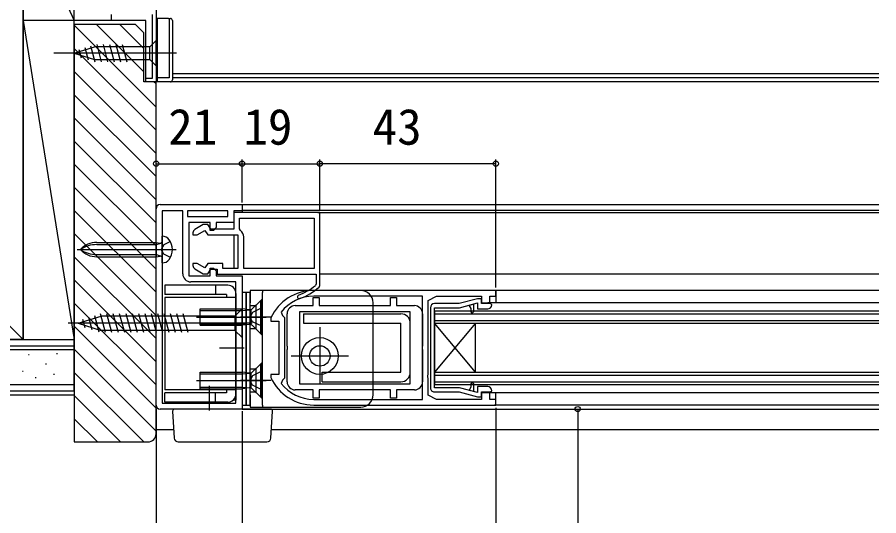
# Model space of a CAD drawing. Units: millimetres, scale not verified. Extents: x -525 to 525, y -782 to 777.
# Drawn here: x -62.9 to 147.5, y -660.6 to -538.7 of the extents above; entities that cross this region are included whole.
import ezdxf
from ezdxf.enums import TextEntityAlignment as Align

# ---------------------------------------------------------------- set-up
doc = ezdxf.new("R2010")
doc.units = ezdxf.units.MM
doc.header["$LTSCALE"] = 4
for name, color, linetype in [('0-2_YKK_11', 7, 'Continuous'), ('0-3_YKK_12', 2, 'Continuous'), ('0-4_YKK_13', 4, 'Continuous'), ('0-6_YKK_D', 6, 'Continuous'), ('0-8_YSS_K', 3, 'Continuous'), ('0-9_YSS_KE', 3, 'Continuous')]:
    doc.layers.add(name, color=color, linetype=linetype)
doc.styles.add('ＭＳ ゴシック', font='')
doc.styles.get('ＭＳ ゴシック').set_extended_font_data('MS Gothic')

msp = doc.modelspace()

# ---------------------------------------------------------------- linework, layer by layer
at = {"layer": '0-2_YKK_11'}
for p, q in [((-29, -633.5), (-29, -585.5)), ((38, -609.7), (38, -629.3))]:
    msp.add_line(p, q, dxfattribs=at)
for points in [[(-39.999, -538.004), (-39.999, -539.5), (-48.999, -539.5), (-48.999, -537.5)], [(-28.999, -536.804), (-28.999, -554.504), (-31.499, -554.504), (-31.499, -553.604), (-29.899, -553.604), (-29.899, -538.004)], [(-28, -584.5), (-8, -584.5), (-8, -586), (-10, -586), (-10, -588.9), (-14.3, -588.9), (-14.3, -590.1), (-15, -590.8), (-15.8, -590.8), (-15.8, -588.9), (-21, -588.9), (-21, -601.9), (-15.8, -601.9), (-15.8, -600), (-15, -600), (-14.3, -600.7), (-14.3, -601.9), (-8, -601.9), (-8, -634.5), (-28, -634.5)], [(-27.5, -586), (-27.5, -633), (-9.5, -633), (-9.5, -603.4), (-14.3, -603.4), (-20.5, -603.4)], [(-22.5, -601.4), (-22.5, -586), (-27.5, -586)], [(10.831, -604.652), (11, -604.277), (11, -586.4), (-10, -586.4), (-10, -590.5), (-15.6, -590.5), (-16.37, -589.4), (-17.463, -589.4), (-19.5, -590.576)], [(-8.6, -587.8), (9.6, -587.8), (9.6, -600.1), (-7.6, -600.1), (-7.6, -592.4)], [(-8.392, -590.857), (-8.6, -590.451), (-8.6, -587.8)], [(-20, -591.442), (-20, -591.9), (-18.993, -591.9), (-17.096, -590.805), (-16.329, -591.9), (-9, -591.9), (-9, -600.1), (-12.7, -600.1), (-12.7, -598.9), (-16.329, -598.9), (-17.096, -599.995), (-18.993, -598.9), (-20, -598.9), (-20, -599.358)], [(-19.5, -600.224), (-17.463, -601.4), (-16.37, -601.4), (-15.6, -600.3), (-14.1, -600.3), (-14.1, -601.5)], [(-14.1, -601.5), (10.1, -601.5), (10.1, -603.862), (9.919, -604.247)], [(9.5, -633.504), (54, -633.504), (54, -632.104), (52.5, -632.104), (52.5, -630.504), (50.5, -630.504), (50.5, -632.104), (39.5, -632.104), (37.5, -631.104), (37.5, -626.962), (37.38, -626.779), (37.38, -626.229), (37.5, -626.046), (37.5, -607.904), (39.5, -606.904), (50.5, -606.904), (50.5, -608.504), (52.5, -608.504), (52.5, -606.904), (54, -606.904), (54, -605.504), (9.5, -605.504)], [(5, -609.204), (9.35, -609.204), (9.35, -607.204), (10.85, -607.204), (10.85, -609.204)], [(9.5, -632.104), (36.1, -632.104), (36.1, -606.904), (9.5, -606.904)], [(10.85, -609.204), (28.25, -609.204), (28.25, -607.204), (29.75, -607.204), (29.75, -609.204), (34.1, -609.204)], [(53, -609), (52.7, -608.7), (50.5, -608.7), (50.5, -607.5), (49.5, -607.5), (45.021, -608.7), (39, -608.7)], [(52, -629), (49.5, -629), (49.5, -630.465), (45.153, -629.3), (39, -629.3), (39, -609.7), (45.153, -609.7), (49.5, -608.535), (49.5, -610), (52, -610)], [(-0.955, -612.213), (-1, -612.421), (-1, -613.004), (1, -613.004), (1, -626.004), (-1, -626.004), (-1, -626.587), (-0.955, -626.795)], [(1.532, -610.797), (1.913, -611.604), (2.4, -612.104), (2.4, -626.904), (1.913, -627.404), (1.532, -628.211)], [(3, -627.804), (3, -619.962), (3.12, -619.779), (3.12, -619.229), (3, -619.046), (3, -611.204)], [(36.1, -611.204), (36.1, -619.046), (35.98, -619.229), (35.98, -619.779), (36.1, -619.962), (36.1, -627.804)], [(34.1, -629.804), (29.75, -629.804), (29.75, -631.804), (28.25, -631.804), (28.25, -629.804), (10.85, -629.804), (10.85, -631.804), (9.35, -631.804), (9.35, -629.804), (5, -629.804)], [(39, -630.3), (45.021, -630.3), (49.5, -631.5), (50.5, -631.5), (50.5, -630.3), (52.7, -630.3), (53, -630)]]:
    msp.add_lwpolyline(points, dxfattribs=at)
for points in [[(-11.5, -586), (-21.3, -586), (-21.3, -587.4), (-11.5, -587.4)], [(48.5, -608.803), (48.5, -610.75), (48.238, -611), (48, -610.75), (48, -609.937), (47.5, -609.071)], [(33.1, -610.704), (6, -610.704), (6, -628.304), (33.1, -628.304)], [(48.5, -628.25), (48.5, -630.197), (47.5, -629.929), (48, -629.063), (48, -628.25), (48.255, -628)]]:
    msp.add_lwpolyline(points, close=True, dxfattribs=at)
for centre, radius, start, end in [((-28, -585.5), 1, 90.00001, 179.99999), ((-19, -591.442), 1, 119.99998, 180), ((-9.5, -592.4), 1.9, 0.00001, 54.31469), ((-19, -599.358), 1, 180, 240.00002), ((-20.5, -601.4), 2, 180.00001, 269.99999), ((9.5, -617.004), 11.5, 89.99999, 155.38003), ((0.91, -593.401), 14.1, 290.26659, 309.71484), ((0.91, -593.401), 15, 290.2666, 311.4049), ((9.5, -617.004), 10.1, 90, 142.08106), ((5.95, -607.05), 0.45, 110.26659, 290.26661), ((5, -611.204), 2, 90.00001, 179.99999), ((34.1, -611.204), 2, 0.00001, 89.99999), ((39, -609.7), 1, 90.00001, 179.99999), ((52, -609), 1, 270.00219, 0.00045), ((9.5, -622.004), 11.5, 204.61997, 270.00001), ((9.5, -622.004), 10.1, 217.91894, 270.00001), ((5, -627.804), 2, 180.00001, 269.99999), ((34.1, -627.804), 2, 270.00001, 359.99999), ((52, -630), 1, 0.00001, 89.99999), ((39, -629.3), 1, 179.99909, 269.99999), ((-28, -633.5), 1, 180.00001, 269.99999)]:
    msp.add_arc(centre, radius, start, end, dxfattribs=at)
at = {"layer": '0-3_YKK_12'}
for p, q in [((-31.499, -539.504), (-39.999, -539.504)), ((-31.499, -553.904), (-31.499, -539.504)), ((147.538, -552.504), (-24.999, -552.504)), ((147.538, -554.504), (-29.499, -554.504)), ((147.538, -553.504), (-24.999, -553.504)), ((-8, -584.5), (147.538, -584.5)), ((-8, -584.5), (-8, -586.4)), ((-8, -585.9), (147.538, -585.9)), ((10.552, -586.403), (147.538, -586.402)), ((-10, -591.9), (-9.999, -600.1)), ((147.538, -601.5), (11, -601.5)), ((147.538, -605.5), (53.7, -605.5)), ((54, -605.5), (54, -608.5)), ((147.538, -608.5), (52.062, -608.5)), ((39, -610.5), (147.538, -610.5)), ((39, -610.5), (39, -628.5)), ((39, -611.2), (147.538, -611.2)), ((39, -612.8), (147.538, -612.8)), ((39, -613.5), (147.538, -613.5)), ((49, -625.5), (39, -613.5)), ((39, -625.5), (147.538, -625.5)), ((39, -626.2), (147.538, -626.2)), ((39, -627.8), (147.538, -627.8)), ((39, -628.5), (147.538, -628.5)), ((147.538, -630.502), (52, -630.504)), ((54, -633.5), (54, -630.5)), ((-8, -634.5), (147.538, -634.5)), ((147.538, -633.5), (53.7, -633.5))]:
    msp.add_line(p, q, dxfattribs=at)
msp.add_lwpolyline([(49, -625.5), (49, -613.5), (39, -625.5)], dxfattribs=at)
at = {"layer": '0-4_YKK_13'}
for p, q in [((-25.999, -539.004), (-28.999, -539.004)), ((-28.999, -539.004), (-28.999, -554.504)), ((-28.699, -539.004), (-28.699, -554.504)), ((-25.999, -539.004), (-25.499, -539.004)), ((-25.799, -539.004), (-25.799, -553.504)), ((-24.999, -539.504), (-24.999, -554.004)), ((-28.999, -544.404), (-30.549, -545.954)), ((-28.999, -550.604), (-28.999, -544.404)), ((-48.999, -547.504), (-44.083, -545.954)), ((-47.852, -546.565), (-47.303, -548.615)), ((-46.42, -546.114), (-45.607, -549.15)), ((-44.988, -545.662), (-43.932, -549.604)), ((-30.549, -545.954), (-44.083, -545.954)), ((-43.505, -545.404), (-42.379, -549.604)), ((-41.952, -545.404), (-40.827, -549.604)), ((-40.399, -545.404), (-39.274, -549.604)), ((-38.846, -545.404), (-37.721, -549.604)), ((-37.293, -545.404), (-36.168, -549.604)), ((-30.549, -549.054), (-30.549, -545.954)), ((-23.999, -547.504), (-53.999, -547.504)), ((-48.999, -547.504), (-44.083, -549.054)), ((-44.083, -549.054), (-30.549, -549.054)), ((-28.999, -550.604), (-30.549, -549.054)), ((-25.499, -554.504), (-28.999, -554.504)), ((-25.799, -553.504), (-28.699, -553.504)), ((-48.278, -595.5), (-24.126, -595.5)), ((-43.475, -593.754), (-28.9, -593.754)), ((-43.475, -594.282), (-28.9, -594.282)), ((-28.9, -597.246), (-28.9, -593.754)), ((-28.9, -593.754), (-28.096, -593.911)), ((-28.9, -594.282), (-27.828, -593.89)), ((-43.475, -596.718), (-28.9, -596.718)), ((-43.475, -597.246), (-28.9, -597.246)), ((-28.9, -596.718), (-27.828, -597.11)), ((-28.9, -597.246), (-28.096, -597.089)), ((-27.5, -598.75), (-27.5, -597.58)), ((-14.5, -604.2), (-14.5, -606.5)), ((21, -605.5), (-3.5, -605.5)), ((-3, -605.5), (-3, -606)), ((-3, -608.5), (-3, -606)), ((-11.8, -606.5), (-26.9, -606.5)), ((-9.5, -607.2), (-26.9, -607.2)), ((-26.9, -607.2), (-26.9, -629.8)), ((-11.8, -606.5), (-11.8, -607.2)), ((-9.5, -606.2), (-9.5, -632.3)), ((-5.407, -609.907), (-3.5, -608)), ((-4.65, -609.15), (-3, -607.5)), ((-3.5, -608), (-3.5, -616)), ((-18.2, -614), (-18.2, -610)), ((-18.2, -610), (-7.85, -610)), ((-7.85, -614), (-7.85, -610)), ((-6.232, -610.193), (-7.85, -610)), ((-7.85, -610.38), (-6.013, -610.195)), ((-6, -631), (-6, -608.5)), ((-6, -609.15), (-4.65, -609.15)), ((-5.75, -613.869), (-5.75, -610.131)), ((-3.2, -609.75), (-5.436, -610.855)), ((-4.65, -609.15), (-4.65, -614.85)), ((-3, -631), (-3, -608.5)), ((24, -631), (24, -608.5)), ((-48, -613.5), (-42.45, -611.75)), ((-48, -613.5), (-42.45, -611.75)), ((-44.608, -615.146), (-45.421, -612.11)), ((-42.911, -615.681), (-43.989, -611.659)), ((-41.327, -615.8), (-42.559, -611.2)), ((-9.75, -611.75), (-42.45, -611.75)), ((-39.774, -615.8), (-41.006, -611.2)), ((-38.221, -615.8), (-39.453, -611.2)), ((-36.668, -615.8), (-37.9, -611.2)), ((-35.115, -615.8), (-36.348, -611.2)), ((-33.562, -615.8), (-34.795, -611.2)), ((-32.009, -615.8), (-33.242, -611.2)), ((-30.456, -615.8), (-31.689, -611.2)), ((-28.903, -615.8), (-30.136, -611.2)), ((-27.35, -615.8), (-28.583, -611.2)), ((-25.798, -615.8), (-27.03, -611.2)), ((-24.245, -615.8), (-25.477, -611.2)), ((-22.692, -615.8), (-23.924, -611.2)), ((-21.139, -615.8), (-22.371, -611.2)), ((-19.156, -612), (-2.135, -612)), ((-18.2, -610.38), (-7.85, -610.38)), ((-13.5, -612), (-7.5, -612)), ((-0.9, -612), (-8.4, -612)), ((-5.436, -610.855), (-6.045, -612)), ((-5.436, -613.145), (-6.045, -612)), ((7, -611.2), (30.8, -611.2)), ((7, -611.2), (7, -613.5)), ((-5.5, -613.5), (-50.5, -613.5)), ((-48, -613.5), (-42.45, -615.25)), ((-46.304, -614.612), (-46.853, -612.562)), ((-18.2, -613.62), (-7.85, -613.62)), ((-18.2, -614), (-7.85, -614)), ((-13.5, -613.5), (-7.5, -613.5)), ((-7.85, -613.62), (-6.013, -613.805)), ((-6.232, -613.807), (-7.85, -614)), ((-3.2, -614.25), (-5.436, -613.145)), ((-5.407, -614.093), (-3.5, -616)), ((7, -613.5), (30.8, -613.5)), ((11, -614.5), (11, -628.5)), ((30.8, -625.5), (30.8, -613.5)), ((33.1, -625.5), (33.1, -613.5)), ((-9.75, -615.25), (-42.45, -615.25)), ((-8, -617), (-9.75, -615.25)), ((-4.65, -614.85), (-6, -614.85)), ((-3, -616.5), (-4.65, -614.85)), ((-3.2, -616), (-3.5, -616)), ((-13.5, -619.5), (-7.5, -619.5)), ((4, -621.5), (18, -621.5)), ((-6, -624.65), (-4.65, -624.65)), ((-5.407, -625.407), (-3.5, -623.5)), ((-4.65, -624.65), (-3, -623)), ((-4.65, -624.65), (-4.65, -630.35)), ((-3.5, -623.5), (-3.5, -631.5)), ((-18.2, -629.5), (-18.2, -625.5)), ((-18.2, -625.5), (-7.85, -625.5)), ((-18.2, -625.88), (-7.85, -625.88)), ((-7.85, -629.5), (-7.85, -625.5)), ((-6.232, -625.693), (-7.85, -625.5)), ((-7.85, -625.88), (-6.013, -625.695)), ((-5.436, -626.355), (-6.045, -627.5)), ((-5.75, -629.369), (-5.75, -625.631)), ((-3.2, -625.25), (-5.436, -626.355)), ((11.6, -625.5), (30.8, -625.5)), ((11.6, -627.8), (11.6, -625.5)), ((-19.156, -627.5), (-2.135, -627.5)), ((-18.2, -629.12), (-7.85, -629.12)), ((-16, -628.8), (-16, -634.8)), ((-13.5, -627.5), (-7.5, -627.5)), ((-0.9, -627.5), (-8.4, -627.5)), ((-7.85, -629.12), (-6.013, -629.305)), ((-5.436, -628.645), (-6.045, -627.5)), ((-3.2, -629.75), (-5.436, -628.645)), ((11.6, -627.8), (30.8, -627.8)), ((-9.5, -629.8), (-26.9, -629.8)), ((-18.2, -629.5), (-7.85, -629.5)), ((-14.5, -632.8), (-14.5, -630.5)), ((-6.232, -629.307), (-7.85, -629.5)), ((-4.65, -630.35), (-6, -630.35)), ((-6, -631), (-6, -634)), ((-5.407, -629.593), (-3.5, -631.5)), ((-3, -632), (-4.65, -630.35)), ((-3, -633.5), (-3, -631)), ((-9.5, -632.3), (-10.177, -632.3)), ((-3.2, -631.5), (-3.5, -631.5)), ((-24.973, -635.031), (-24.574, -641.561)), ((-6, -634), (-3.5, -634)), ((-1.037, -634.5), (-3.532, -634.5)), ((-3.5, -634), (21, -634)), ((-3, -633.5), (-3, -634)), ((-0.937, -641.561), (-0.538, -635.031)), ((-23.575, -642.5), (-21.579, -642.5))]:
    msp.add_line(p, q, dxfattribs=at)
for points in [[(-27.5, -597.58), (-27.5, -593.42), (-27.5, -592.25)], [(-25.508, -593.55), (-27.136, -594.355), (-27.745, -595.5)], [(-25.508, -597.45), (-27.136, -596.645), (-27.745, -595.5)], [(-11.5, -604.2), (-26.9, -604.2), (-26.9, -606.5)], [(-3.5, -605.5), (-6, -605.5), (-6, -608.5)], [(-3.5, -608), (-3.2, -608), (-3.2, -616)], [(-8, -617), (-8, -610), (-9.75, -611.75), (-9.75, -615.25)], [(-3.5, -623.5), (-3.2, -623.5), (-3.2, -631.5)], [(-11.8, -629.8), (-11.8, -630.5), (-26.9, -630.5)], [(-11.5, -632.8), (-26.9, -632.8), (-26.9, -630.5)], [(-3.532, -634.5), (-21.979, -634.5), (-24.474, -634.5)], [(-21.579, -642.5), (-3.932, -642.5), (-1.935, -642.5)]]:
    msp.add_lwpolyline(points, dxfattribs=at)
for points in [[(-7, -606), (-8, -606), (-8, -633.5), (-7, -633.5)], [(-6, -606), (-7, -606), (-7, -633.5), (-6, -633.5)]]:
    msp.add_lwpolyline(points, close=True, dxfattribs=at)
for radius in [4.5, 2.5]:
    msp.add_circle((11, -621.5), radius, dxfattribs=at)
for centre, radius, start, end in [((-25.499, -539.504), 0.5, 0.00013, 90), ((-25.499, -554.004), 0.5, 270, 0.00013), ((-28, -593.42), 0.5, 258.94828, 0), ((-27.488, -594.35), 2.1, 37.24778, 90.33964), ((-29, -595.5), 4, 322.75222, 37.24778), ((-43.475, -599.268), 5.513, 90, 136.89533), ((-43.475, -601.546), 7.263, 90, 123.6577), ((-43.475, -591.732), 5.513, 223.10467, 270), ((-43.475, -589.454), 7.263, 236.3423, 270), ((-28, -597.58), 0.5, 0, 101.05172), ((-27.488, -596.65), 2.1, 269.66349, 322.75111), ((-11.5, -606.2), 2, 0, 90), ((21, -608.5), 3, 0, 90), ((-6.114, -609.2), 1, 263.21103, 315), ((30.8, -613.5), 2.3, 0.00004, 90), ((-6.114, -614.8), 1, 45, 96.78897), ((-6.114, -624.7), 1, 263.21103, 315), ((30.8, -625.5), 2.3, 270, 0.00004), ((-11.5, -630.8), 2, 270, 0), ((-6.114, -630.3), 1, 45, 96.78897), ((21, -631), 3, 270, 0), ((-24.474, -635), 0.5, 90, 183.5), ((-1.037, -635), 0.5, 356.5, 90), ((-23.575, -641.5), 1, 183.5, 270), ((-1.935, -641.5), 1, 270, 356.5)]:
    msp.add_arc(centre, radius, start, end, dxfattribs=at)
at = {"layer": '0-6_YKK_D'}
for p, q in [((-29, -574.5), (-8, -574.5)), ((-8.002, -583.962), (-8.002, -573.5)), ((-8.002, -574.5), (11, -574.5)), ((-8, -584), (-8, -573.5)), ((11, -585.9), (11, -573.5)), ((11, -585.9), (11, -573.5)), ((54, -574.5), (11, -574.5)), ((54, -604.791), (54, -573.5)), ((-29, -634.5), (-29, -718.5)), ((-29, -635.005), (-29, -698.5)), ((-8, -635), (-8, -698.5)), ((-8, -635), (-8, -698.5)), ((54, -634.2), (54, -698.5)), ((74, -634.5), (74, -765.5))]:
    msp.add_line(p, q, dxfattribs=at)
for centre in [(-29, -574.5), (-8.002, -574.5), (-8, -574.5), (11, -574.5), (11, -574.5), (54, -574.5), (74, -634.5)]:
    msp.add_circle(centre, 0.637, dxfattribs=at)
at = {"layer": '0-8_YSS_K'}
for p, q in [((-61.499, -617.5), (-166.499, -512.5)), ((-61.499, -539.5), (-61.499, -512.5)), ((-61.499, -512.5), (-48.999, -539.5)), ((-48.999, -539.5), (-48.999, -512.5)), ((-48.999, -539.5), (-61.499, -539.5)), ((-48.999, -539.5), (-61.499, -539.5)), ((-61.499, -617.5), (-61.499, -539.5)), ((-61.499, -539.5), (-48.999, -617.5)), ((-29, -560.681), (-49, -540.681)), ((-48.999, -617.5), (-48.999, -539.5)), ((-32, -552.024), (-43.52, -540.504)), ((-32, -546.367), (-37.863, -540.504)), ((-29, -566.337), (-49, -546.337)), ((-29, -571.994), (-49, -551.994)), ((-29, -555.024), (-29.52, -554.504)), ((-29, -577.651), (-49, -557.651)), ((-29, -583.308), (-49, -563.308)), ((-29, -588.965), (-49, -568.965)), ((-29, -594.622), (-49, -574.622)), ((-29, -600.279), (-49, -580.279)), ((-29, -605.935), (-49, -585.935)), ((-29, -611.592), (-49, -591.592)), ((-29, -617.249), (-49, -597.249)), ((-29, -622.906), (-49, -602.906)), ((-29, -628.563), (-49, -608.563)), ((-29, -634.22), (-49, -614.22)), ((-61.499, -617.5), (-48.999, -617.5)), ((-203.999, -619), (-48.999, -619)), ((-29, -639.877), (-49, -619.877)), ((-59.992, -621.239), (-60.192, -621.239)), ((-53.115, -620.948), (-53.316, -620.948)), ((-55.791, -623.48), (-55.991, -623.48)), ((-61.454, -625.287), (-61.654, -625.287)), ((-58.312, -626.841), (-58.512, -626.841)), ((-53.83, -626), (-54.03, -626)), ((-32.029, -642.504), (-49, -625.533)), ((-203.999, -628.5), (-48.999, -628.5)), ((-203.999, -631), (-48.999, -631)), ((-37.686, -642.504), (-49, -631.19)), ((-43.343, -642.504), (-49, -636.847)), ((-29, -639.504), (-24.699, -639.504)), ((-0.812, -639.504), (147.538, -639.504))]:
    msp.add_line(p, q, dxfattribs=at)
at = {"layer": '0-9_YSS_KE'}
for p, q in [((-203.999, -617.5), (-48.999, -617.5)), ((-48.999, -630), (-48.999, -617.5)), ((-48.999, -620), (-203.999, -620)), ((-203.999, -630), (-48.999, -630))]:
    msp.add_line(p, q, dxfattribs=at)
msp.add_lwpolyline([(-166.499, -617.5), (-166.499, -512.5), (-61.499, -512.5), (-61.499, -617.5)], close=True, dxfattribs=at)
for points in [[(-49, -540.504), (-49, -642.504), (-31, -642.504)], [(-29, -640.504), (-29, -554.504), (-32, -554.504), (-32, -542.504), (-34, -540.504), (-49, -540.504)]]:
    msp.add_lwpolyline(points, dxfattribs=at)
msp.add_arc((-31, -640.504), 2, 269.99998, 359.99998, dxfattribs=at)

# ---------------------------------------------------------------- texts
at = {"layer": '0-6_YKK_D', "style": 'ＭＳ ゴシック'}
for s, p in [('21', (-26.034, -572.5)), ('19', (-7.671, -572.5)), ('43', (23.909, -572.5))]:
    msp.add_text(s, height=8.798, dxfattribs=at).set_placement(p, align=Align.BOTTOM_LEFT)

doc.saveas('drawing.dxf')
